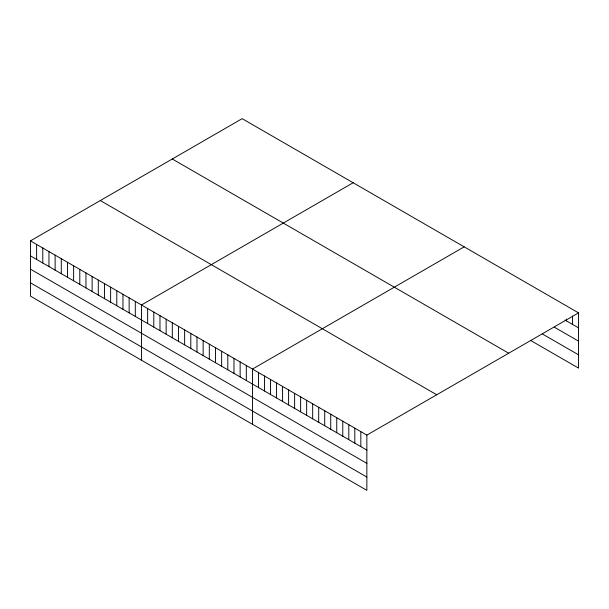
<?xml version="1.0" encoding="UTF-8"?>
<svg xmlns="http://www.w3.org/2000/svg" width="609" height="609" viewBox="0 0 609 609"><rect width="100%" height="100%" fill="white"/><g stroke="black" fill="none" stroke-linecap="round" stroke-linejoin="round"><path stroke-width="0.91" d="M30.45 240.882L366.854 435.108L366.854 490.336L30.45 296.119L30.45 240.882L242.146 118.664L578.55 312.881L578.55 368.118L530.393 340.309M353.159 182.753L141.463 304.98L141.463 360.208M464.172 246.851L252.476 369.069L252.476 424.306M366.854 435.108L578.55 312.881M565.007 320.052L578.55 327.878M554.472 327.254L578.55 341.154M542.429 333.983L578.55 354.834M172.286 158.995L508.69 353.22M100.31 200.551L436.714 394.769M30.45 255.879L366.854 450.097M30.45 269.155L366.854 463.373M30.45 282.835L366.854 477.06M572.529 315.964L572.529 324.399M566.507 319.047L566.507 320.928M360.832 431.629L360.832 446.618M354.811 428.157L354.811 443.146M348.797 424.679L348.797 439.668M342.776 421.2L342.776 436.196M336.754 417.728L336.754 432.717M330.733 414.249L330.733 429.246M324.719 410.778L324.719 425.767M318.697 407.299L318.697 422.296M312.676 403.828L312.676 418.817M306.654 400.349L306.654 415.338M300.633 396.878L300.633 411.867M294.619 393.399L294.619 408.388M288.597 389.92L288.597 404.916M282.576 386.449L282.576 401.438M276.555 382.97L276.555 397.966M270.533 379.498L270.533 394.487M264.519 376.019L264.519 391.016M258.498 372.548L258.498 387.537M246.31 365.507L246.31 380.503M240.144 361.952L240.144 376.941M233.978 358.389L233.978 373.378M227.804 354.826L227.804 369.815M221.638 351.264L221.638 366.26M215.472 347.709L215.472 362.698M209.306 344.146L209.306 359.135M203.14 340.583L203.14 355.572M196.973 337.021L196.973 352.017M190.8 333.466L190.8 348.455M184.634 329.903L184.634 344.892M178.467 326.34L178.467 341.329M172.301 322.778L172.301 337.774M166.135 319.223L166.135 334.212M159.969 315.66L159.969 330.649M153.795 312.097L153.795 327.086M147.629 308.535L147.629 323.531M135.297 301.417L135.297 316.406M129.131 297.854L129.131 312.843M122.965 294.292L122.965 309.288M116.791 290.737L116.791 305.726M110.625 287.174L110.625 302.163M104.459 283.611L104.459 298.6M98.293 280.049L98.293 295.045M92.126 276.494L92.126 291.483M85.96 272.931L85.96 287.92M79.787 269.368L79.787 284.357M73.62 265.806L73.62 280.802M67.454 262.251L67.454 277.24M61.288 258.688L61.288 273.677M55.122 255.125L55.122 270.122M48.956 251.563L48.956 266.559M42.782 248.008L42.782 262.997M36.616 244.445L36.616 259.434"/></g></svg>
